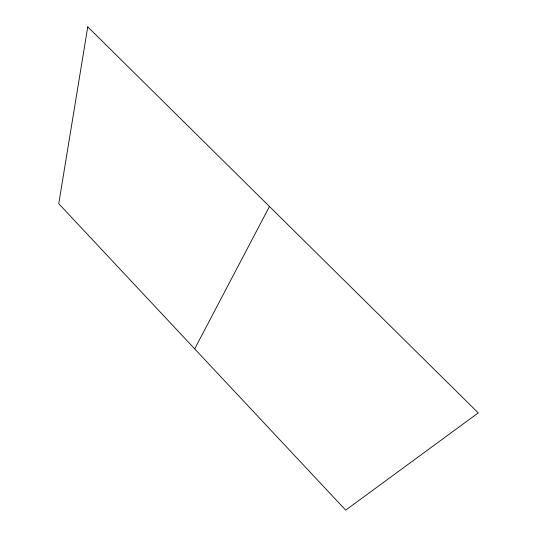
<?xml version="1.0" encoding="UTF-8"?>
<svg xmlns="http://www.w3.org/2000/svg" width="537" height="537" viewBox="0 0 537 537"><rect width="100%" height="100%" fill="white"/><g stroke="black" fill="none" stroke-linecap="round" stroke-linejoin="round"><path stroke-width="0.81" d="M194.696 348.882L269.46 206.49M87.759 26.85L58.755 203.691L345.7 510.15L478.245 412.906L87.759 26.85"/></g></svg>
